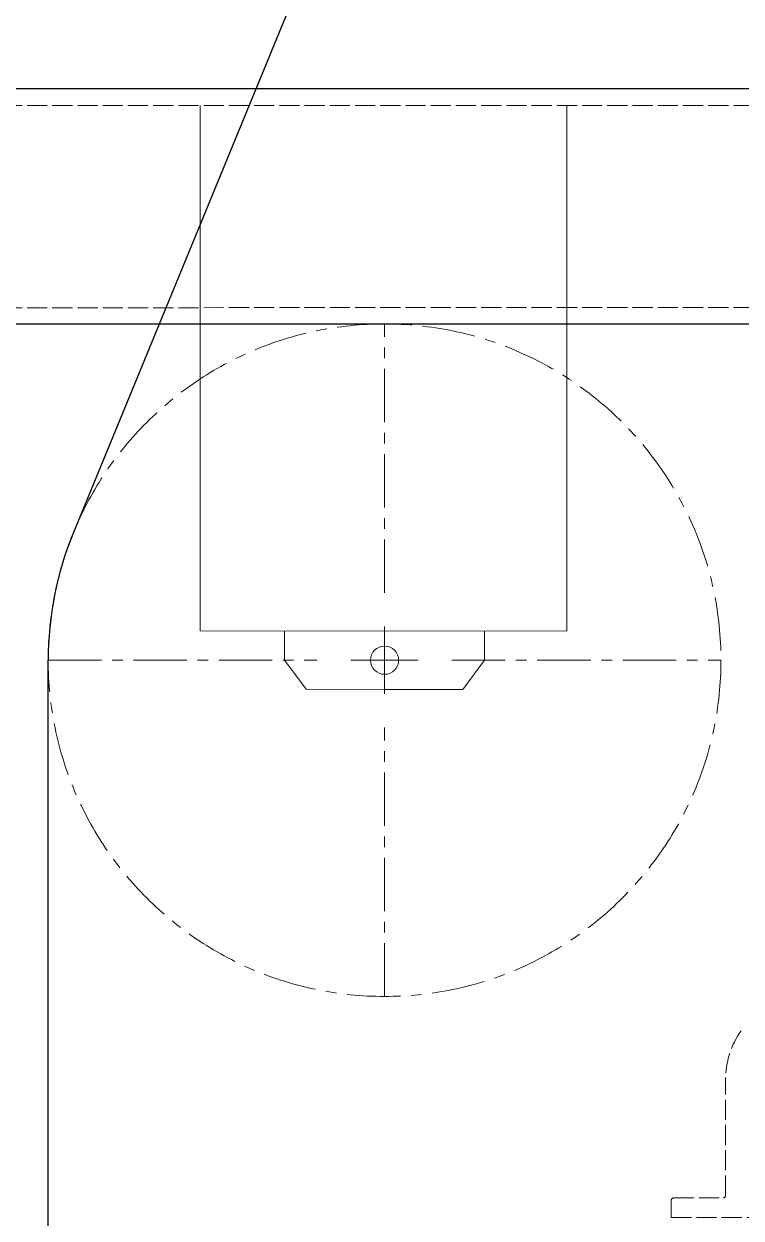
# Model space of a CAD drawing. Header units: millimetres. Extents: x -665 to 20582, y -27797 to 160.
# Drawn here: x 1761 to 2188, y -7995 to -7284 of the extents above; entities that cross this region are included whole.
import ezdxf

# ---------------------------------------------------------------- set-up
doc = ezdxf.new("R2010")
doc.units = ezdxf.units.MM
for name, pattern in [('$1$ACAD_ISO02W100', [15, 12, -3]), ('$1$CENTER', [50.8, 31.75, -6.35, 6.35, -6.35]), ('$2$ACAD_ISO02W100', [15, 12, -3])]:
    doc.linetypes.add(name, pattern=pattern)
for name, color, linetype, lineweight in [('$1$Car', 3, 'Continuous', 18), ('$1$CL', 2, '$1$CENTER', 0), ('$1$DL', 8, '$1$ACAD_ISO02W100', 0), ('$2$DL', 8, '$2$ACAD_ISO02W100', 0)]:
    doc.layers.add(name, color=color, linetype=linetype, lineweight=lineweight)
doc.layers.add('AA_Rope', color=7, linetype='Continuous')

# ---------------------------------------------------------------- blocks, each defined once
blk = doc.blocks.new('*U36')
at = {"layer": '$1$CL', "color": 0, "transparency": 16777216}
for p, q in [((0, 40), (0, 200.12)), ((-200.12, 0), (-40, 0)), ((40, 0), (200.12, 0)), ((0, -200.12), (0, -40))]:
    blk.add_line(p, q, dxfattribs=at)
at = {"layer": '$1$CL', "color": 0, "linetype": 'Continuous', "transparency": 16777216}
for p, q in [((0, -20), (0, 20)), ((-20, 0), (20, 0))]:
    blk.add_line(p, q, dxfattribs=at)

msp = doc.modelspace()

# ---------------------------------------------------------------- linework, layer by layer
at = {"layer": '$1$Car', "ltscale": 4}
for p, q in [((1865.969, -7332.674), (1865.969, -7645.221)), ((2083.956, -7645.464), (2083.956, -7332.674)), ((1865.969, -7645.221), (2083.956, -7645.464)), ((1916.174, -7662.574), (1916.203, -7645.277)), ((2035.076, -7662.707), (2035.085, -7645.41)), ((1916.174, -7662.574), (1929.03, -7679.9)), ((2035.076, -7662.707), (2022.182, -7680.004)), ((1975.606, -7680.004), (1929.03, -7679.9)), ((1975.606, -7680.004), (2022.182, -7680.004))]:
    msp.add_line(p, q, dxfattribs=at)
msp.add_circle((1975.625, -7662.674), 8.379, dxfattribs=at)
at = {"layer": '$1$CL', "color": 1, "linetype": 'Continuous', "lineweight": 30}
msp.add_line((2077.643, -6888.322), (1790.639, -7586.647), dxfattribs=at)
at = {"layer": '$1$CL'}
msp.add_circle((1975.625, -7662.674), 200, dxfattribs=at)
at = {"layer": '$1$CL', "color": 1, "linetype": 'Continuous', "lineweight": 30}
msp.add_arc((1975.625, -7662.674), 200, 157.657842, 180, dxfattribs=at)
at = {"layer": '$1$DL'}
for points in [[(1493.061, -7332.674), (3600.995, -7332.674)], [(1493.061, -7453.075), (3600.995, -7452.532)]]:
    msp.add_lwpolyline(points, dxfattribs=at)
at = {"layer": '$2$DL'}
for p, q in [((2178.325, -7981.086), (2178.325, -7912.348)), ((2146.036, -7994.248), (2146.036, -7984.011)), ((2147.499, -7982.548), (2176.862, -7982.548)), ((2146.036, -7994.248), (2460.214, -7994.248))]:
    msp.add_line(p, q, dxfattribs=at)
for centre, radius, start, end in [((2229.025, -7912.348), 50.7, 144.739927, 180), ((2176.862, -7981.086), 1.462, 270, 0)]:
    msp.add_arc(centre, radius, start, end, dxfattribs=at)
msp.add_ellipse((2147.499, -7984.011), major_axis=(-1.463, 0), ratio=0.9998477, start_param=4.712389, end_param=6.2831853, dxfattribs=at)
for points in [[(2178.325, -7911.231), (2178.327, -7911.174), (2178.329, -7911.116), (2178.337, -7911.059)], [(2178.335, -7911.058), (2178.34, -7911.023), (2178.343, -7910.987), (2178.344, -7910.951)], [(2178.341, -7911.059), (2178.338, -7911.058), (2178.336, -7911.058), (2178.336, -7911.058)]]:
    msp.add_open_spline(points, degree=3, dxfattribs=at)
for points, knots in [([(2178.325, -7911.231), (2178.325, -7911.232), (2178.325, -7911.232), (2178.325, -7911.237), (2178.325, -7911.245), (2178.325, -7911.257), (2178.325, -7911.269), (2178.325, -7911.285), (2178.325, -7911.312), (2178.325, -7911.352), (2178.325, -7911.385), (2178.325, -7911.402), (2178.325, -7911.403)], [0.689078904, 0.689078904, 0.689078904, 0.689078904, 0.689372749, 0.68986551, 0.691836554, 0.693807599, 0.695778643, 0.697749687, 0.701691776, 0.709575953, 0.71746013, 0.717987606, 0.717987606, 0.717987606, 0.717987606]), ([(2178.325, -7912.239), (2178.325, -7912.023), (2178.325, -7911.79), (2178.325, -7911.504), (2178.325, -7911.453), (2178.325, -7911.403)], [0, 0, 0, 0, 0.1189613, 0.1189613, 0.14428394, 0.14428394, 0.14428394, 0.14428394]), ([(2178.325, -7912.239), (2178.325, -7912.248), (2178.325, -7912.27), (2178.325, -7912.3), (2178.325, -7912.325), (2178.325, -7912.338), (2178.325, -7912.345), (2178.325, -7912.348)], [0.862488945, 0.862488945, 0.862488945, 0.862488945, 0.867259498, 0.875143676, 0.879085764, 0.881056809, 0.882752741, 0.882752741, 0.882752741, 0.882752741])]:
    msp.add_open_spline(points, degree=3, knots=knots, dxfattribs=at)
for points in [[(1493.061, -7462.674), (3600.995, -7462.674), (3600.995, -7322.674)], [(1493.061, -7322.674), (3600.995, -7322.674)]]:
    msp.add_lwpolyline(points)
at = {"layer": 'AA_Rope'}
msp.add_line((1775.625, -9047.121), (1775.625, -7662.674), dxfattribs=at)

# ---------------------------------------------------------------- block references
at = {"layer": '$1$CL'}
msp.add_blockref('*U36', (1975.625, -7662.674), dxfattribs=at)

doc.saveas('drawing.dxf')
